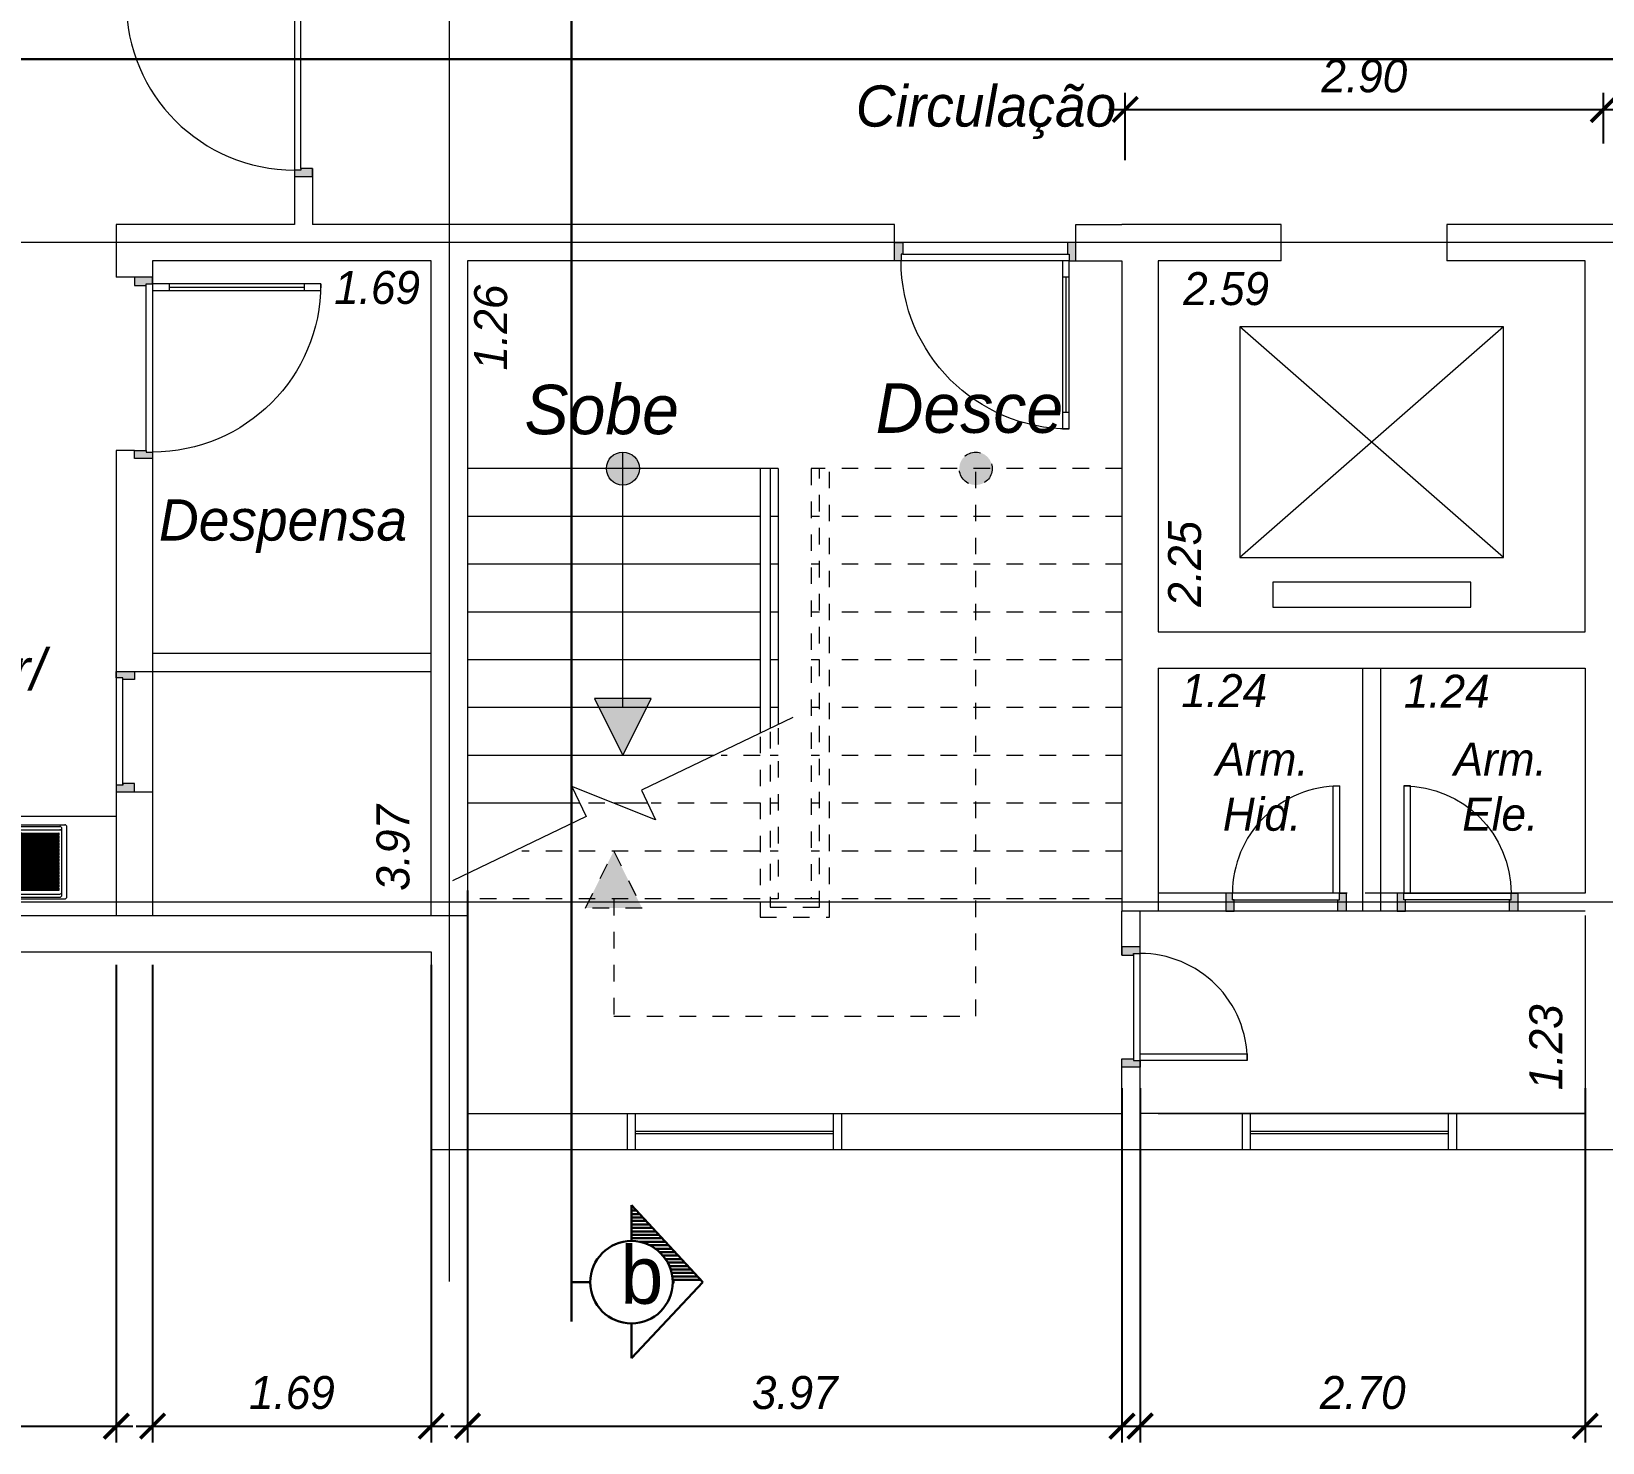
# Model space of a CAD drawing. Header units: millimetres. Extents: x 485872 to 486142, y -52344 to -52207.
# Drawn here: x 485897.75 to 485907.28, y -52267.77 to -52259.22 of the extents above; entities that cross this region are included whole.
import ezdxf

# ---------------------------------------------------------------- set-up
doc = ezdxf.new("R2010")
doc.units = ezdxf.units.MM
doc.header["$LTSCALE"] = 15
doc.header["$PDMODE"] = 2
doc.header["$PDSIZE"] = -10
for name, pattern in [('ACAD_ISO12W100', [21, 12, -3, 0, -3, 0, -3]), ('DASHDOTX2', [50.8, 25.4, -12.7, 0, -12.7]), ('HIDDEN', [9.525, 6.35, -3.175])]:
    doc.linetypes.add(name, pattern=pattern)
doc.layers.add('arrow', color=8, linetype='Continuous', lineweight=0)
doc.layers.add('TEXTO', color=1, linetype='Continuous', lineweight=5)
doc.styles.get("Standard").update_dxf_attribs({"font": ''})
doc.styles.get('Standard').set_extended_font_data('Flux Architect', italic=True)
doc.dimstyles.new('Sem Linha', dxfattribs={"dimtxt": 0.2, "dimasz": 0.15, "dimexe": 100, "dimexo": 300, "dimgap": 0, "dimtad": 1, "dimjust": 1, "dimzin": 0, "dimdsep": 46, "dimtxsty": 'Standard', "dimblk": 'ARCHTICK', "dimcen": 0, "dimdle": 100, "dimse1": 1, "dimse2": 1, "dimsd1": 1, "dimsd2": 1, "dimclrd": 4, "dimclrt": 2, "dimadec": 0, "dimazin": 0, "dimtfac": 1, "dimtofl": 0, "dimtmove": 0, "dimatfit": 3, "dimfxl": 1, "dimtfillclr": 1, "dimtolj": 1, "dimtzin": 0, "dimarcsym": 1})
doc.dimstyles.get("Standard").update_dxf_attribs({"dimtxt": 0.2, "dimasz": 0.15, "dimexe": 0.1, "dimexo": 0.3, "dimgap": 0.1, "dimtad": 1, "dimzin": 0, "dimdsep": 46, "dimtxsty": 'Standard', "dimblk": 'ARCHTICK', "dimcen": 0.09, "dimdle": 0.1, "dimclrd": 4, "dimclrt": 2, "dimadec": 0, "dimazin": 0, "dimtfac": 1, "dimtofl": 0, "dimtmove": 0, "dimatfit": 3, "dimfxl": 1, "dimtfillclr": 1, "dimtolj": 1, "dimtzin": 0, "dimarcsym": 1})

# ---------------------------------------------------------------- blocks, each defined once
blk = doc.blocks.new('Main Door')
at = {"lineweight": 13}
h = blk.add_hatch(color=256, dxfattribs=at)
h.dxf.hatch_style = 1
h.paths.add_polyline_path([(45062.7, 76126.3), (45062.7, 76166.3), (45022.7, 76166.3), (45022.7, 76176.3), (44952.7, 76176.3), (44952.7, 76126.3)])
h.paths.add_polyline_path([(44952.7, 77176.3), (45022.7, 77176.3), (45022.7, 77186.3), (45062.7, 77186.3), (45062.7, 77226.3), (44952.7, 77226.3)])
for points in [[(45062.7, 77226.3), (44952.7, 77226.3), (44952.7, 77176.3), (45022.7, 77176.3), (45022.7, 77186.3), (45062.7, 77186.3)], [(45062.7, 76126.3), (44952.7, 76126.3), (44952.7, 76176.3), (45022.7, 76176.3), (45022.7, 76166.3), (45062.7, 76166.3)]]:
    blk.add_lwpolyline(points, close=True, dxfattribs=at)
at = {"color": 15, "lineweight": 13}
for points in [[(45022.7, 77176.3), (45022.7, 76176.3)], [(45062.7, 76166.3), (45062.7, 77186.3)], [(45162.7, 76166.3), (45162.7, 76206.3)], [(45162.7, 76186.3), (45982.7, 76186.3)], [(45982.7, 76166.3), (45982.7, 76206.3)]]:
    blk.add_lwpolyline(points, dxfattribs=at)
blk.add_lwpolyline([(45062.7, 76166.3), (45062.7, 76206.3), (46082.7, 76206.3), (46082.7, 76166.3)], close=True, dxfattribs=at)
at = {"lineweight": 13}
blk.add_arc((45062.7, 76166.3), 1020, 0, 90, dxfattribs=at)
blk = doc.blocks.new('washing  labo')
at = {"lineweight": 13}
for p, q in [((45639, 73929.7), (45639, 74353)), ((45652.3, 74366.3), (46725.7, 74366.3)), ((45669, 73939.7), (45669, 74343)), ((46032.3, 74356.3), (45682.3, 74356.3)), ((46032.3, 74336.3), (45682.3, 74336.3)), ((46045.7, 73939.7), (46045.7, 74343)), ((46168.3, 74343), (46168.3, 73939.7)), ((46181.7, 74356.3), (46695.7, 74356.3)), ((46181.7, 74336.3), (46695.7, 74336.3)), ((46709, 73939.7), (46709, 74343)), ((46739, 73929.7), (46739, 74353)), ((45682.3, 73973), (45682.3, 74309.7)), ((46019, 74323), (45695.7, 74323)), ((46032.3, 74309.7), (46032.3, 73973)), ((46048.3, 74314), (46165.7, 74314)), ((46066.3, 73994.7), (46066.3, 74288)), ((46079.7, 74301.3), (46134.3, 74301.3)), ((46079.7, 74289.3), (46134.3, 74289.3)), ((46147.7, 74288), (46147.7, 73994.7)), ((46181.7, 74309.7), (46181.7, 73973)), ((46195, 74323), (46418.3, 74323)), ((46431.7, 73973), (46431.7, 74309.7)), ((46445, 73959.7), (46445, 74323)), ((46461.6, 74306.2), (46461.6, 74312.9)), ((46461.6, 74286.2), (46461.6, 74292.9)), ((46461.6, 74266.2), (46461.6, 74272.9)), ((46461.6, 74246.2), (46461.6, 74252.9)), ((46464.9, 74316.2), (46689.7, 74316.2)), ((46464.9, 74306.9), (46464.9, 74312.2)), ((46464.9, 74302.9), (46689.7, 74302.9)), ((46464.9, 74296.2), (46689.7, 74296.2)), ((46464.9, 74286.9), (46464.9, 74292.2)), ((46464.9, 74282.9), (46689.7, 74282.9)), ((46464.9, 74276.2), (46689.7, 74276.2)), ((46464.9, 74266.9), (46464.9, 74272.2)), ((46464.9, 74262.9), (46689.7, 74262.9)), ((46464.9, 74256.2), (46689.7, 74256.2)), ((46464.9, 74246.9), (46464.9, 74252.2)), ((46464.9, 74242.9), (46689.7, 74242.9)), ((46465.6, 74312.9), (46689, 74312.9)), ((46465.6, 74306.2), (46689, 74306.2)), ((46465.6, 74292.9), (46689, 74292.9)), ((46465.6, 74286.2), (46689, 74286.2)), ((46465.6, 74272.9), (46689, 74272.9)), ((46465.6, 74266.2), (46689, 74266.2)), ((46465.6, 74252.9), (46689, 74252.9)), ((46465.6, 74246.2), (46689, 74246.2)), ((46689.7, 74306.9), (46689.7, 74312.2)), ((46689.7, 74286.9), (46689.7, 74292.2)), ((46689.7, 74266.9), (46689.7, 74272.2)), ((46689.7, 74246.9), (46689.7, 74252.2)), ((46693, 74306.2), (46693, 74312.9)), ((46693, 74286.2), (46693, 74292.9)), ((46693, 74266.2), (46693, 74272.9)), ((46693, 74246.2), (46693, 74252.9)), ((46461.6, 74228), (46461.6, 74234.7)), ((46461.6, 74208), (46461.6, 74214.7)), ((46461.6, 74188), (46461.6, 74194.7)), ((46461.6, 74168), (46461.6, 74174.7)), ((46461.6, 74148), (46461.6, 74154.7)), ((46464.9, 74238), (46689.7, 74238)), ((46464.9, 74228.7), (46464.9, 74234)), ((46464.9, 74224.7), (46689.7, 74224.7)), ((46464.9, 74218), (46689.7, 74218)), ((46464.9, 74208.7), (46464.9, 74214)), ((46464.9, 74204.7), (46689.7, 74204.7)), ((46464.9, 74198), (46689.7, 74198)), ((46464.9, 74188.7), (46464.9, 74194)), ((46464.9, 74184.7), (46689.7, 74184.7)), ((46464.9, 74178), (46689.7, 74178)), ((46464.9, 74168.7), (46464.9, 74174)), ((46464.9, 74164.7), (46689.7, 74164.7)), ((46464.9, 74158), (46689.7, 74158)), ((46464.9, 74148.7), (46464.9, 74154)), ((46464.9, 74144.7), (46689.7, 74144.7)), ((46465.6, 74234.7), (46689, 74234.7)), ((46465.6, 74228), (46689, 74228)), ((46465.6, 74214.7), (46689, 74214.7)), ((46465.6, 74208), (46689, 74208)), ((46465.6, 74194.7), (46689, 74194.7)), ((46465.6, 74188), (46689, 74188)), ((46465.6, 74174.7), (46689, 74174.7)), ((46465.6, 74168), (46689, 74168)), ((46465.6, 74154.7), (46689, 74154.7)), ((46465.6, 74148), (46689, 74148)), ((46689.7, 74228.7), (46689.7, 74234)), ((46689.7, 74208.7), (46689.7, 74214)), ((46689.7, 74188.7), (46689.7, 74194)), ((46689.7, 74168.7), (46689.7, 74174)), ((46689.7, 74148.7), (46689.7, 74154)), ((46693, 74228), (46693, 74234.7)), ((46693, 74208), (46693, 74214.7)), ((46693, 74188), (46693, 74194.7)), ((46693, 74168), (46693, 74174.7)), ((46693, 74148), (46693, 74154.7)), ((46461.6, 74128), (46461.6, 74134.7)), ((46461.6, 74109.7), (46461.6, 74116.4)), ((46461.6, 74092.3), (46461.6, 74099)), ((46461.6, 74072.3), (46461.6, 74079)), ((46461.6, 74052.3), (46461.6, 74059)), ((46464.9, 74138), (46689.7, 74138)), ((46464.9, 74128.7), (46464.9, 74134)), ((46464.9, 74124.7), (46689.7, 74124.7)), ((46464.9, 74119.7), (46689.7, 74119.7)), ((46464.9, 74110.4), (46464.9, 74115.7)), ((46464.9, 74106.4), (46689.7, 74106.4)), ((46464.9, 74102.3), (46689.7, 74102.3)), ((46464.9, 74093), (46464.9, 74098.3)), ((46464.9, 74089), (46689.7, 74089)), ((46464.9, 74082.3), (46689.7, 74082.3)), ((46464.9, 74073), (46464.9, 74078.3)), ((46464.9, 74069), (46689.7, 74069)), ((46464.9, 74062.3), (46689.7, 74062.3)), ((46464.9, 74053), (46464.9, 74058.3)), ((46464.9, 74049), (46689.7, 74049)), ((46465.6, 74134.7), (46689, 74134.7)), ((46465.6, 74128), (46689, 74128)), ((46465.6, 74116.4), (46689, 74116.4)), ((46465.6, 74109.7), (46689, 74109.7)), ((46465.6, 74099), (46689, 74099)), ((46465.6, 74092.3), (46689, 74092.3)), ((46465.6, 74079), (46689, 74079)), ((46465.6, 74072.3), (46689, 74072.3)), ((46465.6, 74059), (46689, 74059)), ((46465.6, 74052.3), (46689, 74052.3)), ((46689.7, 74128.7), (46689.7, 74134)), ((46689.7, 74110.4), (46689.7, 74115.7)), ((46689.7, 74093), (46689.7, 74098.3)), ((46689.7, 74073), (46689.7, 74078.3)), ((46689.7, 74053), (46689.7, 74058.3)), ((46693, 74128), (46693, 74134.7)), ((46693, 74109.7), (46693, 74116.4)), ((46693, 74092.3), (46693, 74099)), ((46693, 74072.3), (46693, 74079)), ((46693, 74052.3), (46693, 74059)), ((46019, 73959.7), (45695.7, 73959.7)), ((46165.7, 73968.7), (46048.3, 73968.7)), ((46134.3, 73993.3), (46079.7, 73993.3)), ((46134.3, 73981.3), (46079.7, 73981.3)), ((46195, 73959.7), (46418.3, 73959.7)), ((46461.6, 74032.3), (46461.6, 74039)), ((46461.6, 74012.3), (46461.6, 74019)), ((46461.6, 73992.3), (46461.6, 73999)), ((46461.6, 73972.3), (46461.6, 73979)), ((46464.9, 74042.3), (46689.7, 74042.3)), ((46464.9, 74033), (46464.9, 74038.3)), ((46464.9, 74029), (46689.7, 74029)), ((46464.9, 74022.3), (46689.7, 74022.3)), ((46464.9, 74013), (46464.9, 74018.3)), ((46464.9, 74009), (46689.7, 74009)), ((46464.9, 74002.3), (46689.7, 74002.3)), ((46464.9, 73993), (46464.9, 73998.3)), ((46464.9, 73989), (46689.7, 73989)), ((46464.9, 73982.3), (46689.7, 73982.3)), ((46464.9, 73973), (46464.9, 73978.3)), ((46464.9, 73969), (46689.7, 73969)), ((46465.6, 74039), (46689, 74039)), ((46465.6, 74032.3), (46689, 74032.3)), ((46465.6, 74019), (46689, 74019)), ((46465.6, 74012.3), (46689, 74012.3)), ((46465.6, 73999), (46689, 73999)), ((46465.6, 73992.3), (46689, 73992.3)), ((46465.6, 73979), (46689, 73979)), ((46465.6, 73972.3), (46689, 73972.3)), ((46689.7, 74033), (46689.7, 74038.3)), ((46689.7, 74013), (46689.7, 74018.3)), ((46689.7, 73993), (46689.7, 73998.3)), ((46689.7, 73973), (46689.7, 73978.3)), ((46693, 74032.3), (46693, 74039)), ((46693, 74012.3), (46693, 74019)), ((46693, 73992.3), (46693, 73999)), ((46693, 73972.3), (46693, 73979)), ((45652.3, 73916.3), (46725.7, 73916.3)), ((46032.3, 73946.3), (45682.3, 73946.3)), ((46032.3, 73926.3), (45682.3, 73926.3)), ((46181.7, 73946.3), (46695.7, 73946.3)), ((46181.7, 73926.3), (46695.7, 73926.3))]:
    blk.add_line(p, q, dxfattribs=at)
for centre, radius in [((46107, 74339), 11.7), ((46087, 74256.3), 1.33), ((46087, 74243), 1.33), ((46100.3, 74269.7), 1.33), ((46100.3, 74256.3), 1.33), ((46100.3, 74243), 1.33), ((46113.7, 74269.7), 1.33), ((46113.7, 74256.3), 1.33), ((46113.7, 74243), 1.33), ((46127, 74256.3), 1.33), ((46127, 74243), 1.33), ((45989, 74153), 30), ((45989, 74153), 20), ((46087, 74233), 1.33), ((46087, 74219.7), 1.33), ((46087, 74206.3), 1.33), ((46087, 74193), 1.33), ((46087, 74179.7), 1.33), ((46087, 74166.3), 1.33), ((46087, 74153), 1.33), ((46100.3, 74233), 1.33), ((46100.3, 74219.7), 1.33), ((46100.3, 74206.3), 1.33), ((46100.3, 74193), 1.33), ((46100.3, 74179.7), 1.33), ((46100.3, 74166.3), 1.33), ((46100.3, 74153), 1.33), ((46113.7, 74233), 1.33), ((46113.7, 74219.7), 1.33), ((46113.7, 74206.3), 1.33), ((46113.7, 74193), 1.33), ((46113.7, 74179.7), 1.33), ((46113.7, 74166.3), 1.33), ((46113.7, 74153), 1.33), ((46127, 74233), 1.33), ((46127, 74219.7), 1.33), ((46127, 74206.3), 1.33), ((46127, 74193), 1.33), ((46127, 74179.7), 1.33), ((46127, 74166.3), 1.33), ((46127, 74153), 1.33), ((46225, 74153), 30), ((46225, 74153), 20), ((46087, 74139.7), 1.33), ((46087, 74126.3), 1.33), ((46087, 74113), 1.33), ((46087, 74099.7), 1.33), ((46087, 74086.3), 1.33), ((46087, 74073), 1.33), ((46087, 74059.7), 1.33), ((46100.3, 74139.7), 1.33), ((46100.3, 74126.3), 1.33), ((46100.3, 74113), 1.33), ((46100.3, 74099.7), 1.33), ((46100.3, 74086.3), 1.33), ((46100.3, 74073), 1.33), ((46100.3, 74059.7), 1.33), ((46113.7, 74139.7), 1.33), ((46113.7, 74126.3), 1.33), ((46113.7, 74113), 1.33), ((46113.7, 74099.7), 1.33), ((46113.7, 74086.3), 1.33), ((46113.7, 74073), 1.33), ((46113.7, 74059.7), 1.33), ((46127, 74139.7), 1.33), ((46127, 74126.3), 1.33), ((46127, 74113), 1.33), ((46127, 74099.7), 1.33), ((46127, 74086.3), 1.33), ((46127, 74073), 1.33), ((46127, 74059.7), 1.33), ((46087, 74046.3), 1.33), ((46087, 74026.3), 1.33), ((46107, 73943.7), 11.7), ((46100.3, 74046.3), 1.33), ((46100.3, 74026.3), 1.33), ((46100.3, 74013), 1.33), ((46113.7, 74046.3), 1.33), ((46113.7, 74026.3), 1.33), ((46113.7, 74013), 1.33), ((46127, 74046.3), 1.33), ((46127, 74026.3), 1.33)]:
    blk.add_circle(centre, radius, dxfattribs=at)
for centre, radius, start, end in [((45652.3, 74353), 13.3, 90, 180), ((45682.3, 74343), 13.3, 90, 180), ((45682.3, 74323), 13.3, 90, 180), ((46032.3, 74343), 13.3, 0, 90), ((46032.3, 74323), 13.3, 0, 90), ((46181.7, 74343), 13.3, 90, 180), ((46181.7, 74323), 13.3, 90, 180), ((46431.7, 74323), 13.3, 0, 90), ((46695.7, 74343), 13.3, 0, 90), ((46695.7, 74323), 13.3, 0, 90), ((46725.7, 74353), 13.3, 0, 90), ((45695.7, 74309.7), 13.3, 90, 180), ((46019, 74309.7), 13.3, 0, 90), ((46048.3, 74311.3), 2.67, 90, 180), ((46048.3, 74311.3), 2.67, 90, 180), ((46079.7, 74288), 13.3, 90, 180), ((46079.7, 74276), 13.3, 90, 180), ((46134.3, 74288), 13.3, 0, 90), ((46134.3, 74276), 13.3, 0, 90), ((46165.7, 74311.3), 2.67, 0, 90), ((46165.7, 74311.3), 2.67, 0, 90), ((46195, 74309.7), 13.3, 90, 180), ((46418.3, 74309.7), 13.3, 0, 90), ((46464.9, 74312.9), 3.33, 90, 180), ((46464.9, 74306.2), 3.33, 180, 270), ((46464.9, 74292.9), 3.33, 90, 180), ((46464.9, 74286.2), 3.33, 180, 270), ((46464.9, 74272.9), 3.33, 90, 180), ((46464.9, 74266.2), 3.33, 180, 270), ((46464.9, 74252.9), 3.33, 90, 180), ((46464.9, 74246.2), 3.33, 180, 270), ((46465.6, 74312.2), 0.667, 90, 180), ((46465.6, 74306.9), 0.667, 180, 270), ((46465.6, 74292.2), 0.667, 90, 180), ((46465.6, 74286.9), 0.667, 180, 270), ((46465.6, 74272.2), 0.667, 90, 180), ((46465.6, 74266.9), 0.667, 180, 270), ((46465.6, 74252.2), 0.667, 90, 180), ((46465.6, 74246.9), 0.667, 180, 270), ((46689, 74312.2), 0.667, 0, 90), ((46689, 74306.9), 0.667, 270, 360), ((46689, 74292.2), 0.667, 0, 90), ((46689, 74286.9), 0.667, 270, 360), ((46689, 74272.2), 0.667, 0, 90), ((46689, 74266.9), 0.667, 270, 360), ((46689, 74252.2), 0.667, 0, 90), ((46689, 74246.9), 0.667, 270, 360), ((46689.7, 74312.9), 3.33, 0, 90), ((46689.7, 74306.2), 3.33, 270, 0), ((46689.7, 74292.9), 3.33, 0, 90), ((46689.7, 74286.2), 3.33, 270, 0), ((46689.7, 74272.9), 3.33, 0, 90), ((46689.7, 74266.2), 3.33, 270, 0), ((46689.7, 74252.9), 3.33, 0, 90), ((46689.7, 74246.2), 3.33, 270, 0), ((46464.9, 74234.7), 3.33, 90, 180), ((46464.9, 74228), 3.33, 180, 270), ((46464.9, 74214.7), 3.33, 90, 180), ((46464.9, 74208), 3.33, 180, 270), ((46464.9, 74194.7), 3.33, 90, 180), ((46464.9, 74188), 3.33, 180, 270), ((46464.9, 74174.7), 3.33, 90, 180), ((46464.9, 74168), 3.33, 180, 270), ((46464.9, 74154.7), 3.33, 90, 180), ((46464.9, 74148), 3.33, 180, 270), ((46465.6, 74234), 0.667, 90, 180), ((46465.6, 74228.7), 0.667, 180, 270), ((46465.6, 74214), 0.667, 90, 180), ((46465.6, 74208.7), 0.667, 180, 270), ((46465.6, 74194), 0.667, 90, 180), ((46465.6, 74188.7), 0.667, 180, 270), ((46465.6, 74174), 0.667, 90, 180), ((46465.6, 74168.7), 0.667, 180, 270), ((46465.6, 74154), 0.667, 90, 180), ((46465.6, 74148.7), 0.667, 180, 270), ((46689, 74234), 0.667, 0, 90), ((46689, 74228.7), 0.667, 270, 360), ((46689, 74214), 0.667, 0, 90), ((46689, 74208.7), 0.667, 270, 360), ((46689, 74194), 0.667, 0, 90), ((46689, 74188.7), 0.667, 270, 360), ((46689, 74174), 0.667, 0, 90), ((46689, 74168.7), 0.667, 270, 360), ((46689, 74154), 0.667, 0, 90), ((46689, 74148.7), 0.667, 270, 360), ((46689.7, 74234.7), 3.33, 0, 90), ((46689.7, 74228), 3.33, 270, 0), ((46689.7, 74214.7), 3.33, 0, 90), ((46689.7, 74208), 3.33, 270, 0), ((46689.7, 74194.7), 3.33, 0, 90), ((46689.7, 74188), 3.33, 270, 0), ((46689.7, 74174.7), 3.33, 0, 90), ((46689.7, 74168), 3.33, 270, 0), ((46689.7, 74154.7), 3.33, 0, 90), ((46689.7, 74148), 3.33, 270, 0), ((46464.9, 74134.7), 3.33, 90, 180), ((46464.9, 74128), 3.33, 180, 270), ((46464.9, 74116.4), 3.33, 90, 180), ((46464.9, 74109.7), 3.33, 180, 270), ((46464.9, 74099), 3.33, 90, 180), ((46464.9, 74092.3), 3.33, 180, 270), ((46464.9, 74079), 3.33, 90, 180), ((46464.9, 74072.3), 3.33, 180, 270), ((46464.9, 74059), 3.33, 90, 180), ((46464.9, 74052.3), 3.33, 180, 270), ((46465.6, 74134), 0.667, 90, 180), ((46465.6, 74128.7), 0.667, 180, 270), ((46465.6, 74115.7), 0.667, 90, 180), ((46465.6, 74110.4), 0.667, 180, 270), ((46465.6, 74098.3), 0.667, 90, 180), ((46465.6, 74093), 0.667, 180, 270), ((46465.6, 74078.3), 0.667, 90, 180), ((46465.6, 74073), 0.667, 180, 270), ((46465.6, 74058.3), 0.667, 90, 180), ((46465.6, 74053), 0.667, 180, 270), ((46689, 74134), 0.667, 0, 90), ((46689, 74128.7), 0.667, 270, 360), ((46689, 74115.7), 0.667, 0, 90), ((46689, 74110.4), 0.667, 270, 360), ((46689, 74098.3), 0.667, 0, 90), ((46689, 74093), 0.667, 270, 360), ((46689, 74078.3), 0.667, 0, 90), ((46689, 74073), 0.667, 270, 360), ((46689, 74058.3), 0.667, 0, 90), ((46689, 74053), 0.667, 270, 360), ((46689.7, 74134.7), 3.33, 0, 90), ((46689.7, 74128), 3.33, 270, 0), ((46689.7, 74116.4), 3.33, 0, 90), ((46689.7, 74109.7), 3.33, 270, 0), ((46689.7, 74099), 3.33, 0, 90), ((46689.7, 74092.3), 3.33, 270, 0), ((46689.7, 74079), 3.33, 0, 90), ((46689.7, 74072.3), 3.33, 270, 0), ((46689.7, 74059), 3.33, 0, 90), ((46689.7, 74052.3), 3.33, 270, 0), ((45682.3, 73959.7), 13.3, 180, 270), ((45695.7, 73973), 13.3, 180, 270), ((46019, 73973), 13.3, 270, 0), ((46032.3, 73959.7), 13.3, 270, 0), ((46048.3, 73971.3), 2.67, 180, 270), ((46048.3, 73971.3), 2.67, 180, 270), ((46079.7, 74006.7), 13.3, 180, 270), ((46079.7, 73994.7), 13.3, 180, 270), ((46134.3, 74006.7), 13.3, 270, 0), ((46134.3, 73994.7), 13.3, 270, 0), ((46165.7, 73971.3), 2.67, 270, 0), ((46165.7, 73971.3), 2.67, 270, 0), ((46181.7, 73959.7), 13.3, 180, 270), ((46195, 73973), 13.3, 180, 270), ((46418.3, 73973), 13.3, 270, 0), ((46431.7, 73959.7), 13.3, 270, 0), ((46464.9, 74039), 3.33, 90, 180), ((46464.9, 74032.3), 3.33, 180, 270), ((46464.9, 74019), 3.33, 90, 180), ((46464.9, 74012.3), 3.33, 180, 270), ((46464.9, 73999), 3.33, 90, 180), ((46464.9, 73992.3), 3.33, 180, 270), ((46464.9, 73979), 3.33, 90, 180), ((46464.9, 73972.3), 3.33, 180, 270), ((46465.6, 74038.3), 0.667, 90, 180), ((46465.6, 74033), 0.667, 180, 270), ((46465.6, 74018.3), 0.667, 90, 180), ((46465.6, 74013), 0.667, 180, 270), ((46465.6, 73998.3), 0.667, 90, 180), ((46465.6, 73993), 0.667, 180, 270), ((46465.6, 73978.3), 0.667, 90, 180), ((46465.6, 73973), 0.667, 180, 270), ((46689, 74038.3), 0.667, 0, 90), ((46689, 74033), 0.667, 270, 360), ((46689, 74018.3), 0.667, 0, 90), ((46689, 74013), 0.667, 270, 360), ((46689, 73998.3), 0.667, 0, 90), ((46689, 73993), 0.667, 270, 360), ((46689, 73978.3), 0.667, 0, 90), ((46689, 73973), 0.667, 270, 360), ((46689.7, 74039), 3.33, 0, 90), ((46689.7, 74032.3), 3.33, 270, 0), ((46689.7, 74019), 3.33, 0, 90), ((46689.7, 74012.3), 3.33, 270, 0), ((46689.7, 73999), 3.33, 0, 90), ((46689.7, 73992.3), 3.33, 270, 0), ((46689.7, 73979), 3.33, 0, 90), ((46689.7, 73972.3), 3.33, 270, 0), ((46695.7, 73959.7), 13.3, 270, 0), ((45652.3, 73929.7), 13.3, 180, 270), ((45682.3, 73939.7), 13.3, 180, 270), ((46032.3, 73939.7), 13.3, 270, 0), ((46181.7, 73939.7), 13.3, 180, 270), ((46695.7, 73939.7), 13.3, 270, 0), ((46725.7, 73929.7), 13.3, 270, 0)]:
    blk.add_arc(centre, radius, start, end, dxfattribs=at)
blk = doc.blocks.new('F.Stair')
at = {"linetype": 'HIDDEN', "lineweight": 13}
h = blk.add_hatch(color=252, dxfattribs=at)
h.dxf.hatch_style = 1
h.paths.add_polyline_path([(299026, 55155.4), (299370, 55155.4), (299198, 54810)])
at = {"lineweight": 13}
h = blk.add_hatch(color=256, dxfattribs=at)
h.dxf.hatch_style = 1
h.paths.add_polyline_path([(298970.5, 53884.6), (299314.5, 53884.6), (299142.5, 54230)])
at = {"linetype": 'HIDDEN', "lineweight": 13}
h = blk.add_hatch(color=252, dxfattribs=at)
h.dxf.hatch_style = 1
edge = h.paths.add_edge_path()
edge.add_arc((297002, 52490), 100, 0, 360)
at = {"lineweight": 13}
h = blk.add_hatch(color=256, dxfattribs=at)
h.dxf.hatch_style = 1
edge = h.paths.add_edge_path()
edge.add_arc((299142.5, 52490), 100, 0, 360)
at = {"color": 252, "linetype": 'HIDDEN', "lineweight": 13}
for points in [[(299198, 55100), (299198, 55810), (297002, 55810), (297002, 52490)], [(298310, 54116.4), (298310, 55210), (297890, 55210), (297890, 52490)], [(296115, 55100), (297890, 55100)], [(298250, 54087.6), (298250, 55150), (297950, 55150), (297950, 52490)], [(297950, 55100), (298000, 55100)], [(298000, 52490), (298000, 55100)], [(298000, 55100), (298200, 55100)], [(298200, 55100), (298250, 55100)], [(298200, 54063.6), (298200, 55100)], [(298310, 55100), (300085, 55100)], [(296115, 54810), (297890, 54810)], [(297950, 54810), (298000, 54810)], [(298200, 54810), (298250, 54810)], [(298310, 54810), (299755.4, 54810)], [(296115, 54520), (297890, 54520)], [(297950, 54520), (298000, 54520)], [(298200, 54520), (298250, 54520)], [(298310, 54520), (298969.9, 54520)], [(299251.6, 54520), (299380.7, 54520)], [(296115, 54230), (297890, 54230)], [(297950, 54230), (298000, 54230)], [(298200, 54230), (298250, 54230)], [(298310, 54230), (298546.7, 54230)], [(296115, 53940), (297890, 53940)], [(297950, 53940), (298000, 53940)], [(296115, 53650), (297890, 53650)], [(297950, 53650), (298000, 53650)], [(296115, 53360), (297890, 53360)], [(297950, 53360), (298000, 53360)], [(296115, 53070), (297890, 53070)], [(297950, 53070), (298000, 53070)], [(296115, 52780), (297890, 52780)], [(297950, 52780), (298000, 52780)], [(296115, 52490), (298000, 52490)]]:
    blk.add_lwpolyline(points, dxfattribs=at)
blk.add_lwpolyline([(299026, 55155.4), (299370, 55155.4), (299198, 54810)], close=True, dxfattribs=at)
at = {"lineweight": 13}
for points in [[(298111.3, 53998.9), (299030.5, 54440), (298943.6, 54621), (299451.4, 54419), (299364.4, 54600.2), (300176.3, 54989.8)], [(298992.1, 54520), (299197.5, 54520)], [(299402.9, 54520), (300085, 54520)], [(298592.9, 54230), (300085, 54230)], [(298200, 53940), (298250, 53940)], [(298310, 53940), (300085, 53940)], [(299142.5, 53940), (299142.5, 52390)], [(298200, 53650), (298250, 53650)], [(298310, 53650), (300085, 53650)], [(298200, 53360), (298250, 53360)], [(298310, 53360), (300085, 53360)], [(298200, 53070), (298250, 53070)], [(298310, 53070), (300085, 53070)], [(298200, 52780), (298250, 52780)], [(298310, 52780), (300085, 52780)], [(298200, 52490), (300085, 52490)]]:
    blk.add_lwpolyline(points, dxfattribs=at)
blk.add_lwpolyline([(298970.5, 53884.6), (299314.5, 53884.6), (299142.5, 54230)], close=True, dxfattribs=at)
at = {"linetype": 'Continuous', "lineweight": 13}
for points in [[(298200, 52490), (298200, 54041.5)], [(298250, 52490), (298250, 54065.5)], [(298310, 52490), (298310, 54094.2)]]:
    blk.add_lwpolyline(points, dxfattribs=at)
at = {"color": 252, "linetype": 'HIDDEN', "lineweight": 13}
blk.add_circle((297002, 52490), 100, dxfattribs=at)
at = {"lineweight": 13}
blk.add_circle((299142.5, 52490), 100, dxfattribs=at)
at = {"color": 252, "linetype": 'HIDDEN', "lineweight": 13, "insert": (297609.1, 51973.6), "char_height": 300, "attachment_point": 1, "rotation": 180}
blk.add_mtext_dynamic_manual_height_columns('Desce', width=1212.798, gutter_width=12.5, heights=[0], dxfattribs=at)
at = {"lineweight": 13, "insert": (299877.3, 51982), "char_height": 300, "attachment_point": 1, "rotation": 180}
blk.add_mtext_dynamic_manual_height_columns('\\pxqc;Sobe', width=1212.798, gutter_width=12.5, heights=[0], dxfattribs=at)
blk = doc.blocks.new('WC door')
at = {"lineweight": 13}
h = blk.add_hatch(color=256, dxfattribs=at)
h.dxf.hatch_style = 1
h.paths.add_polyline_path([(48492.7, 74006.3), (48442.7, 74006.3), (48442.7, 73896.3), (48482.7, 73896.3), (48482.7, 73936.3), (48492.7, 73936.3)])
h.paths.add_polyline_path([(49172.7, 74006.3), (49122.7, 74006.3), (49122.7, 73936.3), (49132.7, 73936.3), (49132.7, 73896.3), (49172.7, 73896.3)])
for points in [[(48442.7, 73896.3), (48442.7, 74006.3), (48492.7, 74006.3), (48492.7, 73936.3), (48482.7, 73936.3), (48482.7, 73896.3)], [(49172.7, 73896.3), (49172.7, 74006.3), (49122.7, 74006.3), (49122.7, 73936.3), (49132.7, 73936.3), (49132.7, 73896.3)]]:
    blk.add_lwpolyline(points, close=True, dxfattribs=at)
for points in [[(48442.7, 73896.3), (48442.7, 74006.3)], [(49172.7, 73896.3), (49172.7, 74006.3)]]:
    blk.add_lwpolyline(points, dxfattribs=at)
at = {"color": 15, "lineweight": 13}
for points in [[(48482.7, 73896.3), (49132.7, 73896.3)], [(49132.7, 73936.3), (48492.7, 73936.3)]]:
    blk.add_lwpolyline(points, dxfattribs=at)
blk.add_lwpolyline([(48482.7, 73896.3), (48522.7, 73896.3), (48522.7, 73246.3), (48482.7, 73246.3)], close=True, dxfattribs=at)
at = {"lineweight": 13}
blk.add_arc((48482.7, 73896.3), 650, 270, 0, dxfattribs=at)
blk = doc.blocks.new('_ArchTick')
at = {"color": 0, "const_width": 0.15}
blk.add_lwpolyline([(-0.5, -0.5), (0.5, 0.5)], dxfattribs=at)
blk = doc.blocks.new('*D263')
at = {"color": 0, "linetype": 'Continuous', "lineweight": -2, "transparency": 16777216}
for p, q in [((486052.4898, -52259.9986), (486052.4898, -52259.5909)), ((486055.3898, -52259.8986), (486055.3898, -52259.5909))]:
    blk.add_line(p, q, dxfattribs=at)
at = {"color": 4, "linetype": 'Continuous', "lineweight": -2, "transparency": 16777216}
blk.add_line((486052.3898, -52259.6909), (486055.4898, -52259.6909), dxfattribs=at)
at = {"layer": 'Defpoints', "color": 0, "linetype": 'Continuous', "lineweight": 13, "transparency": 16777216}
for p in [(486055.3898, -52259.6909), (486055.3898, -52260.1986), (486052.4898, -52260.2986)]:
    blk.add_point(p, dxfattribs=at)
at = {"color": 4, "linetype": 'Continuous', "lineweight": -2, "transparency": 16777216, "xscale": 0.15, "yscale": 0.15, "zscale": 0.15, "rotation": 180}
blk.add_blockref('_ArchTick', (486052.4898, -52259.6909), dxfattribs=at)
at = {"color": 4, "linetype": 'Continuous', "lineweight": -2, "transparency": 16777216, "xscale": 0.15, "yscale": 0.15, "zscale": 0.15}
blk.add_blockref('_ArchTick', (486055.3898, -52259.6909), dxfattribs=at)
at = {"color": 2, "linetype": 'Continuous', "lineweight": 13, "transparency": 16777216, "insert": (486053.9398, -52259.4887), "char_height": 0.2, "attachment_point": 5}
blk.add_mtext('\\A1;2.90', dxfattribs=at)
blk = doc.blocks.new('*D244')
at = {"color": 0, "linetype": 'Continuous', "lineweight": -2, "transparency": 16777216}
for p, q in [((486048.4998, -52264.4266), (486048.4998, -52267.775)), ((486052.4698, -52265.6266), (486052.4698, -52267.775))]:
    blk.add_line(p, q, dxfattribs=at)
at = {"color": 4, "linetype": 'Continuous', "lineweight": -2, "transparency": 16777216}
blk.add_line((486048.3998, -52267.675), (486052.5698, -52267.675), dxfattribs=at)
at = {"layer": 'Defpoints', "color": 0, "linetype": 'Continuous', "lineweight": 13, "transparency": 16777216}
for p in [(486048.4998, -52264.1266), (486052.4698, -52265.3266), (486052.4698, -52267.675)]:
    blk.add_point(p, dxfattribs=at)
at = {"color": 4, "linetype": 'Continuous', "lineweight": -2, "transparency": 16777216, "xscale": 0.15, "yscale": 0.15, "zscale": 0.15, "rotation": 180}
blk.add_blockref('_ArchTick', (486048.4998, -52267.675), dxfattribs=at)
at = {"color": 4, "linetype": 'Continuous', "lineweight": -2, "transparency": 16777216, "xscale": 0.15, "yscale": 0.15, "zscale": 0.15}
blk.add_blockref('_ArchTick', (486052.4698, -52267.675), dxfattribs=at)
at = {"color": 2, "linetype": 'Continuous', "lineweight": 13, "transparency": 16777216, "insert": (486050.4848, -52267.4728), "char_height": 0.2, "attachment_point": 5}
blk.add_mtext('\\A1;3.97', dxfattribs=at)
blk = doc.blocks.new('*D245')
at = {"color": 0, "linetype": 'Continuous', "lineweight": -2, "transparency": 16777216}
for p, q in [((486052.5798, -52265.6266), (486052.5798, -52267.775)), ((486055.2798, -52265.6266), (486055.2798, -52267.775))]:
    blk.add_line(p, q, dxfattribs=at)
at = {"color": 4, "linetype": 'Continuous', "lineweight": -2, "transparency": 16777216}
blk.add_line((486052.4798, -52267.675), (486055.3798, -52267.675), dxfattribs=at)
at = {"layer": 'Defpoints', "color": 0, "linetype": 'Continuous', "lineweight": 13, "transparency": 16777216}
for p in [(486052.5798, -52265.3266), (486055.2798, -52265.3266), (486055.2798, -52267.675)]:
    blk.add_point(p, dxfattribs=at)
at = {"color": 4, "linetype": 'Continuous', "lineweight": -2, "transparency": 16777216, "xscale": 0.15, "yscale": 0.15, "zscale": 0.15, "rotation": 180}
blk.add_blockref('_ArchTick', (486052.5798, -52267.675), dxfattribs=at)
at = {"color": 4, "linetype": 'Continuous', "lineweight": -2, "transparency": 16777216, "xscale": 0.15, "yscale": 0.15, "zscale": 0.15}
blk.add_blockref('_ArchTick', (486055.2798, -52267.675), dxfattribs=at)
at = {"color": 2, "linetype": 'Continuous', "lineweight": 13, "transparency": 16777216, "insert": (486053.9298, -52267.4728), "char_height": 0.2, "attachment_point": 5}
blk.add_mtext('\\A1;2.70', dxfattribs=at)
blk = doc.blocks.new('*D273')
at = {"color": 0, "linetype": 'Continuous', "lineweight": -2, "transparency": 16777216}
for p, q in [((486042.6898, -52264.7986), (486042.6898, -52267.775)), ((486046.3698, -52264.8786), (486046.3698, -52267.775))]:
    blk.add_line(p, q, dxfattribs=at)
at = {"color": 4, "linetype": 'Continuous', "lineweight": -2, "transparency": 16777216}
blk.add_line((486042.5898, -52267.675), (486046.4698, -52267.675), dxfattribs=at)
at = {"layer": 'Defpoints', "color": 0, "linetype": 'Continuous', "lineweight": 13, "transparency": 16777216}
for p in [(486042.6898, -52264.4986), (486046.3698, -52264.5786), (486046.3698, -52267.675)]:
    blk.add_point(p, dxfattribs=at)
at = {"color": 4, "linetype": 'Continuous', "lineweight": -2, "transparency": 16777216, "xscale": 0.15, "yscale": 0.15, "zscale": 0.15, "rotation": 180}
blk.add_blockref('_ArchTick', (486042.6898, -52267.675), dxfattribs=at)
at = {"color": 4, "linetype": 'Continuous', "lineweight": -2, "transparency": 16777216, "xscale": 0.15, "yscale": 0.15, "zscale": 0.15}
blk.add_blockref('_ArchTick', (486046.3698, -52267.675), dxfattribs=at)
at = {"color": 2, "linetype": 'Continuous', "lineweight": 13, "transparency": 16777216, "insert": (486044.5298, -52267.4728), "char_height": 0.2, "attachment_point": 5}
blk.add_mtext('\\A1;3.68', dxfattribs=at)
blk = doc.blocks.new('*D272')
at = {"color": 0, "linetype": 'Continuous', "lineweight": -2, "transparency": 16777216}
for p, q in [((486046.5898, -52264.8786), (486046.5898, -52267.775)), ((486048.2798, -52264.8786), (486048.2798, -52267.775))]:
    blk.add_line(p, q, dxfattribs=at)
at = {"color": 4, "linetype": 'Continuous', "lineweight": -2, "transparency": 16777216}
blk.add_line((486046.4898, -52267.675), (486048.3798, -52267.675), dxfattribs=at)
at = {"layer": 'Defpoints', "color": 0, "linetype": 'Continuous', "lineweight": 13, "transparency": 16777216}
for p in [(486046.5898, -52264.5786), (486048.2798, -52264.5786), (486048.2798, -52267.675)]:
    blk.add_point(p, dxfattribs=at)
at = {"color": 4, "linetype": 'Continuous', "lineweight": -2, "transparency": 16777216, "xscale": 0.15, "yscale": 0.15, "zscale": 0.15, "rotation": 180}
blk.add_blockref('_ArchTick', (486046.5898, -52267.675), dxfattribs=at)
at = {"color": 4, "linetype": 'Continuous', "lineweight": -2, "transparency": 16777216, "xscale": 0.15, "yscale": 0.15, "zscale": 0.15}
blk.add_blockref('_ArchTick', (486048.2798, -52267.675), dxfattribs=at)
at = {"color": 2, "linetype": 'Continuous', "lineweight": 13, "transparency": 16777216, "insert": (486047.4348, -52267.4728), "char_height": 0.2, "attachment_point": 5}
blk.add_mtext('\\A1;1.69', dxfattribs=at)
blk = doc.blocks.new('*D274')
at = {"layer": 'Defpoints', "color": 0, "linetype": 'Continuous', "lineweight": 13, "transparency": 16777216}
for p in [(486052.6898, -52263.0786), (486053.9298, -52263.0786), (486053.9298, -52263.3159)]:
    blk.add_point(p, dxfattribs=at)
at = {"color": 2, "linetype": 'Continuous', "lineweight": 13, "transparency": 16777216, "insert": (486053.0897, -52263.2154), "char_height": 0.2, "attachment_point": 5}
blk.add_mtext('\\A1;1.24', dxfattribs=at)
blk = doc.blocks.new('*D275')
at = {"layer": 'Defpoints', "color": 0, "linetype": 'Continuous', "lineweight": 13, "transparency": 16777216}
for p in [(486054.0398, -52263.0786), (486055.2798, -52263.0786), (486055.2798, -52263.3193)]:
    blk.add_point(p, dxfattribs=at)
at = {"color": 2, "linetype": 'Continuous', "lineweight": 13, "transparency": 16777216, "insert": (486054.4397, -52263.2188), "char_height": 0.2, "attachment_point": 5}
blk.add_mtext('\\A1;1.24', dxfattribs=at)
blk = doc.blocks.new('*D279')
at = {"layer": 'Defpoints', "color": 0, "linetype": 'Continuous', "lineweight": 13, "transparency": 16777216}
for p in [(486046.5898, -52260.6086), (486048.2798, -52260.6086), (486048.2798, -52260.8742)]:
    blk.add_point(p, dxfattribs=at)
at = {"color": 2, "linetype": 'Continuous', "lineweight": 13, "transparency": 16777216, "insert": (486047.9514, -52260.772), "char_height": 0.2, "attachment_point": 5}
blk.add_mtext('\\A1;1.69', dxfattribs=at)
blk = doc.blocks.new('*D280')
at = {"layer": 'Defpoints', "color": 0, "linetype": 'Continuous', "lineweight": 13, "transparency": 16777216}
for p in [(486048.151, -52260.6086), (486048.2798, -52260.6086), (486048.2798, -52264.5786)]:
    blk.add_point(p, dxfattribs=at)
at = {"color": 2, "linetype": 'Continuous', "lineweight": 13, "transparency": 16777216, "insert": (486048.0489, -52264.1692), "char_height": 0.2, "attachment_point": 5, "rotation": 90}
blk.add_mtext('\\A1;3.97', dxfattribs=at)
blk = doc.blocks.new('*D282')
at = {"layer": 'Defpoints', "color": 0, "linetype": 'Continuous', "lineweight": 13, "transparency": 16777216}
for p in [(486052.6898, -52260.6086), (486052.953, -52260.6086), (486052.6898, -52262.8586)]:
    blk.add_point(p, dxfattribs=at)
at = {"color": 2, "linetype": 'Continuous', "lineweight": 13, "transparency": 16777216, "insert": (486052.8508, -52262.4466), "char_height": 0.2, "attachment_point": 5, "rotation": 90}
blk.add_mtext('\\A1;2.25', dxfattribs=at)
blk = doc.blocks.new('*D283')
at = {"layer": 'Defpoints', "color": 0, "linetype": 'Continuous', "lineweight": 13, "transparency": 16777216}
for p in [(486052.6898, -52260.6086), (486055.2798, -52260.6086), (486055.2798, -52260.8811)]:
    blk.add_point(p, dxfattribs=at)
at = {"color": 2, "linetype": 'Continuous', "lineweight": 13, "transparency": 16777216, "insert": (486053.1014, -52260.7789), "char_height": 0.2, "attachment_point": 5}
blk.add_mtext('\\A1;2.59', dxfattribs=at)
blk = doc.blocks.new('*D313')
at = {"layer": 'Defpoints', "color": 0, "linetype": 'Continuous', "lineweight": 13, "transparency": 16777216}
for p in [(486048.4998, -52260.6086), (486048.4998, -52261.8686), (486048.7439, -52261.8686)]:
    blk.add_point(p, dxfattribs=at)
at = {"color": 2, "linetype": 'Continuous', "lineweight": 13, "transparency": 16777216, "insert": (486048.6417, -52261.0139), "char_height": 0.2, "attachment_point": 5, "rotation": 90}
blk.add_mtext('\\A1;1.26', dxfattribs=at)
blk = doc.blocks.new('*D332')
at = {"layer": 'Defpoints', "color": 0, "linetype": 'Continuous', "lineweight": 13, "transparency": 16777216}
for p in [(486055.144, -52264.5535), (486055.2798, -52264.5535), (486055.2798, -52265.7786)]:
    blk.add_point(p, dxfattribs=at)
at = {"color": 2, "linetype": 'Continuous', "lineweight": 13, "transparency": 16777216, "insert": (486055.0418, -52265.3782), "char_height": 0.2, "attachment_point": 5, "rotation": 90}
blk.add_mtext('\\A1;1.23', dxfattribs=at)

msp = doc.modelspace()

# ---------------------------------------------------------------- hatches: boundary and pattern name
at = {"lineweight": 13}
h = msp.add_hatch(color=256, dxfattribs=at)
h.dxf.hatch_style = 1
h.paths.add_polyline_path([(485898.3713, -52263.1486), (485898.3713, -52263.0986), (485898.2613, -52263.0986), (485898.2613, -52263.1386), (485898.3013, -52263.1386), (485898.3013, -52263.1486)])
h.paths.add_polyline_path([(485898.3713, -52263.8286), (485898.3713, -52263.7786), (485898.3013, -52263.7786), (485898.3013, -52263.7886), (485898.2613, -52263.7886), (485898.2613, -52263.8286)])
at = {"layer": 'arrow', "linetype": 'ACAD_ISO12W100', "lineweight": 30}
h = msp.add_hatch(dxfattribs=at)
h.set_pattern_fill('ANSI31', color=1, scale=0.25, angle=135, style=0)
h.set_pattern_definition([(360, (485895.860808, -52256.897416), (1e-17, 0.021), [])])
edge = h.paths.add_edge_path()
edge.add_arc((485901.386, -52266.8027), 0.25, 0, 90, ccw=False)
edge.add_line((485901.636, -52266.8027), (485901.8183, -52266.8027))
edge.add_line((485901.8183, -52266.8027), (485901.386, -52266.3355))
edge.add_line((485901.386, -52266.3355), (485901.386, -52266.5527))

# ---------------------------------------------------------------- linework, layer by layer
at = {"color": 6, "linetype": 'DASHDOTX2', "lineweight": 13}
for p, q in [((485900.2813, -52266.7986), (485900.2813, -52250.1986)), ((485921.5813, -52260.4986), (485885.9813, -52260.4986)), ((485921.5813, -52264.4986), (485885.9813, -52264.4986))]:
    msp.add_line(p, q, dxfattribs=at)
at = {"linetype": 'Continuous', "lineweight": 13}
for p, q in [((485905.3263, -52260.3886), (485904.3613, -52260.3886)), ((485904.3613, -52260.6086), (485904.3613, -52263.0786)), ((485905.3263, -52260.6086), (485904.5813, -52260.6086)), ((485904.5813, -52260.6086), (485904.5813, -52262.8586)), ((485907.1713, -52260.6086), (485906.3313, -52260.6086)), ((485907.1713, -52262.8586), (485907.1713, -52260.6086)), ((485898.3713, -52260.7086), (485898.2613, -52260.7086)), ((485898.3713, -52261.7586), (485898.2613, -52261.7586)), ((485904.5813, -52262.8586), (485907.1713, -52262.8586)), ((485904.5813, -52263.0786), (485907.1713, -52263.0786))]:
    msp.add_line(p, q, dxfattribs=at)
at = {"lineweight": 13}
msp.add_line((485906.9813, -52260.3886), (485906.3313, -52260.3886), dxfattribs=at)
for points in [[(485887.9813, -52252.1986), (485887.9813, -52252.1986), (485887.9813, -52264.7986), (485900.1713, -52264.7986), (485900.1713, -52265.9986), (485907.3913, -52265.9986), (485907.3913, -52264.7986), (485919.5813, -52264.7986), (485919.5813, -52252.1986)], [(485899.3413, -52260.0586), (485899.3413, -52260.3886)], [(485899.4513, -52260.0486), (485899.4513, -52260.3886)], [(485899.3413, -52260.3886), (485898.2613, -52260.3886)], [(485898.2613, -52260.3886), (485898.2613, -52260.7086)], [(485899.9813, -52260.3886), (485899.4513, -52260.3886)], [(485898.4813, -52260.6086), (485898.4813, -52264.5786)], [(485900.1713, -52264.5786), (485900.1713, -52260.6086), (485898.4813, -52260.6086)], [(485906.6763, -52261.0086), (485905.0763, -52262.4086)], [(485906.6763, -52262.4086), (485905.0763, -52261.0086)], [(485898.2613, -52261.7586), (485898.2613, -52264.5786)], [(485898.4813, -52262.9886), (485900.1713, -52262.9886)], [(485898.2613, -52263.0986), (485898.3713, -52263.0986)], [(485898.2613, -52263.0986), (485898.4813, -52263.0986)], [(485898.4813, -52263.0986), (485900.1713, -52263.0986)], [(485898.4813, -52263.0986), (485898.4813, -52263.8286)], [(485898.2613, -52263.8286), (485898.3713, -52263.8286)], [(485898.2613, -52263.8286), (485898.4813, -52263.8286)], [(485898.2613, -52263.9786), (485894.5813, -52263.9786)], [(485893.9813, -52264.5786), (485900.3913, -52264.5786), (485900.3913, -52265.7786), (485904.3613, -52265.7786)], [(485901.3613, -52265.9986), (485901.3613, -52265.7786)], [(485901.4113, -52265.9986), (485901.4113, -52265.7786)], [(485902.6113, -52265.9986), (485902.6113, -52265.7786)], [(485902.6613, -52265.9986), (485902.6613, -52265.7786)], [(485904.5813, -52265.7786), (485907.1713, -52265.7786)], [(485905.0913, -52265.9986), (485905.0913, -52265.7786)], [(485905.1413, -52265.9986), (485905.1413, -52265.7786)], [(485906.3413, -52265.9986), (485906.3413, -52265.7786)], [(485906.3913, -52265.9986), (485906.3913, -52265.7786)]]:
    msp.add_lwpolyline(points, dxfattribs=at)
at = {"linetype": 'Continuous', "lineweight": 13}
for points in [[(485902.9813, -52260.3886), (485899.9813, -52260.3886)], [(485902.9813, -52260.6086), (485902.9813, -52260.3886)], [(485904.0813, -52260.6086), (485904.0813, -52260.3886)], [(485904.0813, -52260.3886), (485904.3613, -52260.3886)], [(485905.3263, -52260.6086), (485905.3263, -52260.3886)], [(485908.1113, -52260.3886), (485906.3313, -52260.3886), (485906.3313, -52260.6086)], [(485903.1513, -52260.6086), (485900.3913, -52260.6086), (485900.3913, -52264.5786)], [(485904.0813, -52260.6086), (485904.3613, -52260.6086)], [(485904.3613, -52263.0786), (485904.3613, -52264.5535)], [(485904.5813, -52263.0786), (485904.5813, -52264.5535)], [(485905.8213, -52264.5535), (485905.8213, -52263.0786)], [(485905.9313, -52264.5535), (485905.9313, -52263.0786)], [(485907.1713, -52263.0786), (485907.1713, -52264.4435)], [(485905.7263, -52264.4435), (485904.5813, -52264.4435)], [(485907.1713, -52264.4435), (485905.8363, -52264.4435)], [(485907.1713, -52264.5535), (485904.3613, -52264.5535)], [(485904.3613, -52264.8186), (485904.3613, -52264.5535)], [(485904.4713, -52264.8086), (485904.4713, -52264.5535)], [(485907.1713, -52264.5786), (485907.1713, -52265.7786)], [(485904.3613, -52265.7786), (485904.3613, -52265.4486)], [(485904.4713, -52265.7786), (485904.4713, -52265.4186)], [(485907.1713, -52265.7786), (485904.4713, -52265.7786)]]:
    msp.add_lwpolyline(points, dxfattribs=at)
at = {"lineweight": 13}
for points in [[(485906.6763, -52261.0086), (485905.0763, -52261.0086), (485905.0763, -52262.4086), (485906.6763, -52262.4086)], [(485906.4763, -52262.5586), (485905.2763, -52262.5586), (485905.2763, -52262.7086), (485906.4763, -52262.7086)], [(485898.2613, -52263.0986), (485898.3713, -52263.0986), (485898.3713, -52263.1486), (485898.3013, -52263.1486), (485898.3013, -52263.1386), (485898.2613, -52263.1386)], [(485898.2613, -52263.8286), (485898.3713, -52263.8286), (485898.3713, -52263.7786), (485898.3013, -52263.7786), (485898.3013, -52263.7886), (485898.2613, -52263.7886)]]:
    msp.add_lwpolyline(points, close=True, dxfattribs=at)
at = {"color": 15, "lineweight": 13}
for points in [[(485898.2613, -52263.1386), (485898.2613, -52263.7886)], [(485898.3013, -52263.7886), (485898.3013, -52263.1486)]]:
    msp.add_lwpolyline(points, dxfattribs=at)
at = {"color": 5, "lineweight": 13}
for points in [[(485902.6113, -52265.8886), (485901.4113, -52265.8886)], [(485902.6113, -52265.9036), (485901.4113, -52265.9036)], [(485906.3413, -52265.8886), (485905.1413, -52265.8886)], [(485906.3413, -52265.9036), (485905.1413, -52265.9036)]]:
    msp.add_lwpolyline(points, dxfattribs=at)
at = {"layer": 'arrow', "color": 1, "linetype": 'ACAD_ISO12W100', "lineweight": 30}
for p, q in [((485901.386, -52266.5527), (485901.386, -52266.3355)), ((485901.386, -52266.3355), (485901.8183, -52266.8027)), ((485901.136, -52266.8027), (485901.0247, -52266.8027)), ((485901.386, -52267.2624), (485901.8183, -52266.8027)), ((485901.647, -52266.8027), (485901.636, -52266.8027)), ((485901.386, -52267.2624), (485901.386, -52267.0527))]:
    msp.add_line(p, q, dxfattribs=at)
for points in [[(485901.023, -52267.041), (485901.023, -52248.304)], [(485886.3112, -52259.3856), (485921.4984, -52259.3856)]]:
    msp.add_lwpolyline(points, dxfattribs=at)
msp.add_circle((485901.386, -52266.8027), 0.25, dxfattribs=at)

# ---------------------------------------------------------------- block references
at = {"lineweight": 13, "yscale": 0.001, "zscale": 0.001}
for name, p, xscale, rotation in [('Main Door', (485944.404, -52182.8723), 0.001, 180), ('Main Door', (485980.2076, -52215.5459), -0.001, 89.99999999999999), ('Main Door', (485853.4186, -52184.5823), -0.001, 180), ('WC door', (485954.164, -52190.5472), 0.001, 180), ('WC door', (485857.5886, -52190.5472), -0.001, 180), ('WC door', (485978.3676, -52313.9414), 0.001, 89.99999999999997)]:
    msp.add_blockref(name, p, dxfattribs=dict(at, xscale=xscale, rotation=rotation))
at = {"linetype": 'Continuous', "lineweight": 13, "xscale": 0.001, "yscale": 0.001, "zscale": 0.001, "rotation": 180}
msp.add_blockref('F.Stair', (486200.4763, -52209.3786), dxfattribs=at)
at = {"lineweight": 13, "xscale": 0.001, "yscale": 0.001, "zscale": 0.001}
msp.add_blockref('washing  labo', (485851.2223, -52338.395), dxfattribs=at)

# ---------------------------------------------------------------- texts
at = {"lineweight": 13, "attachment_point": 1}
for s, width, insert, char_height in [('\\pxqc;Circulação ', 1.391187, (485902.8407, -52259.5453), 0.25), ('\\pxqc;Despensa ', 1.391187, (485898.5767, -52262.0556), 0.25), ('Sala de Jantar/ Cozinha ', 2.442773, (485895.5842, -52262.9618), 0.25), ('\\pxqc;Arm.\\PHid.', 1.212798, (485904.6043, -52263.5314), 0.2), ('\\pxqc;Arm.\\PEle.', 1.212798, (485906.0493, -52263.5314), 0.2)]:
    msp.add_mtext_dynamic_manual_height_columns(s, width=width, gutter_width=0.0125, heights=[0], dxfattribs=dict(at, insert=insert, char_height=char_height))
at = {"layer": 'TEXTO', "insert": (485901.4489, -52266.9383), "char_height": 0.35, "width": 2.371455, "attachment_point": 8}
msp.add_mtext('{\\fFlux Architect|b0|i0|c0|p2;b}', dxfattribs=at)

# ---------------------------------------------------------------- dimensions: what is measured, and where the dimension line sits
at = {"linetype": 'Continuous', "lineweight": 13}
for base, p1, p2, dimstyle, picture, middle in [((485907.2813, -52259.6909), (485904.3813, -52260.2986), (485907.2813, -52260.1986), 'Standard', '*D263', (485905.8313, -52259.4887)), ((485907.1713, -52260.8811), (485904.5813, -52260.6086), (485907.1713, -52260.6086), 'Sem Linha', '*D283', (485904.9929, -52260.7789)), ((485905.8213, -52263.3159), (485904.5813, -52263.0786), (485905.8213, -52263.0786), 'Sem Linha', '*D274', (485904.9812, -52263.2154)), ((485907.1713, -52263.3193), (485905.9313, -52263.0786), (485907.1713, -52263.0786), 'Sem Linha', '*D275', (485906.3312, -52263.2188)), ((485898.2613, -52267.675), (485894.5813, -52264.4986), (485898.2613, -52264.5786), 'Standard', '*D273', (485896.4213, -52267.4728)), ((485900.1713, -52267.675), (485898.4813, -52264.5786), (485900.1713, -52264.5786), 'Standard', '*D272', (485899.3263, -52267.4728))]:
    dim = msp.add_linear_dim(base=base, p1=p1, p2=p2, dimstyle=dimstyle, dxfattribs=at)
    dim.commit()
    dim.dimension.update_dxf_attribs({"geometry": picture, "text_midpoint": middle, "insert": (-148.1085, 0)})
dim = msp.add_linear_dim(base=(485900.1713, -52260.8742), p1=(485898.4813, -52260.6086), p2=(485900.1713, -52260.6086), dimstyle='Sem Linha', dxfattribs=at)
dim.commit()
dim.dimension.update_dxf_attribs({"geometry": '*D279', "text_midpoint": (485899.8429, -52260.8742), "dimtype": 160, "insert": (-148.1085, 0)})
for base, p1, p2, picture, middle in [((485900.0425, -52260.6086), (485900.1713, -52264.5786), (485900.1713, -52260.6086), '*D280', (485899.9404, -52264.1692)), ((485904.8445, -52260.6086), (485904.5813, -52262.8586), (485904.5813, -52260.6086), '*D282', (485904.7423, -52262.4466)), ((485907.0354, -52264.5535), (485907.1713, -52265.7786), (485907.1713, -52264.5535), '*D332', (485906.9333, -52265.3782))]:
    dim = msp.add_linear_dim(base=base, p1=p1, p2=p2, angle=90, dimstyle='Sem Linha', dxfattribs=at)
    dim.commit()
    dim.dimension.update_dxf_attribs({"geometry": picture, "text_midpoint": middle, "insert": (-148.1085, 0)})
dim = msp.add_linear_dim(base=(485900.6354, -52261.8686), p1=(485900.3913, -52260.6086), p2=(485900.3913, -52261.8686), angle=90, dimstyle='Sem Linha', dxfattribs=at)
dim.commit()
dim.dimension.update_dxf_attribs({"geometry": '*D313', "text_midpoint": (485900.6354, -52261.0139), "dimtype": 160, "insert": (-148.1085, 0)})
for base, p1, p2, picture, middle in [((485904.3613, -52267.675), (485900.3913, -52264.1266), (485904.3613, -52265.3266), '*D244', (485902.3763, -52267.4728)), ((485907.1713, -52267.675), (485904.4713, -52265.3266), (485907.1713, -52265.3266), '*D245', (485905.8213, -52267.4728))]:
    dim = msp.add_linear_dim(base=base, p1=p1, p2=p2, dimstyle='Standard', override={"dimtmove": 1}, dxfattribs=at)
    dim.commit()
    dim.dimension.update_dxf_attribs({"geometry": picture, "text_midpoint": middle, "insert": (-148.1085, 0)})

doc.saveas('drawing.dxf')
